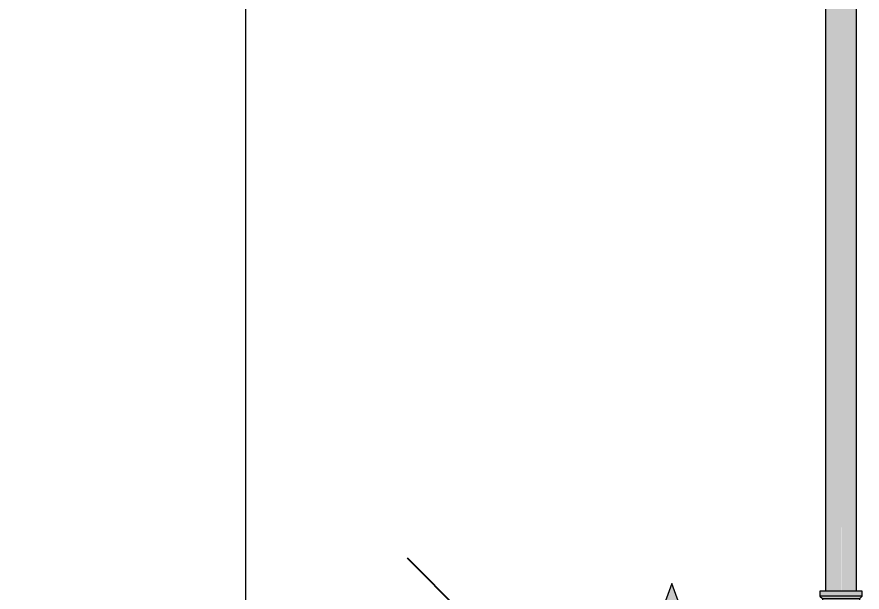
# Model space of a CAD drawing. Header units: metres. Extents: x 147 to 427, y -16 to 162.
# Drawn here: x 393.463 to 394.145, y 1.252 to 1.716 of the extents above; entities that cross this region are included whole.
import ezdxf

# ---------------------------------------------------------------- set-up
doc = ezdxf.new("R2010")
doc.units = ezdxf.units.M
for name, color, linetype, lineweight in [('A-ANNO-DIMS', 7, 'Continuous', 5), ('A-ANNO-DIMS-50', 7, 'Continuous', 5), ('P-PIPE', 7, 'Continuous', 5), ('P-PIPE-IDEN', 7, 'Continuous', 5)]:
    doc.layers.add(name, color=color, linetype=linetype, lineweight=lineweight)
doc.styles.add('Century Gothic_1', font='GOTHIC.TTF', dxfattribs={"height": 0.075})
doc.dimstyles.new('Setores_1_5', dxfattribs={"dimscale": 0.3048, "dimtxt": 0.078313, "dimasz": 0.520833, "dimexe": 0.393701, "dimexo": 0.246063, "dimgap": 0.287073, "dimtad": 1, "dimrnd": 0.01, "dimzin": 0, "dimdsep": 46, "dimtxsty": 'Century Gothic_1', "dimblk1": 'OBLIQUE', "dimblk2": 'OBLIQUE', "dimsah": 1, "dimcen": 0.09, "dimazin": 0, "dimtfac": 1, "dimtdec": 4, "dimtix": 1, "dimtmove": 0, "dimatfit": 3, "dimfxl": 1, "dimtvp": 1, "dimtolj": 1, "dimtzin": 0, "dimarcsym": 2})

# ---------------------------------------------------------------- blocks, each defined once
blk = doc.blocks.new('AN_AF_Soldavel_Adaptador Curto com Bolsa e Rosca - Standard-V264-HH')
at = {"layer": 'P-PIPE', "true_color": 0x69503c}
for points in [[(-159.0416, 1.24874), (-159.04102, 1.24874), (-159.0416, 1.25274), (-159.07502, 1.25274), (-159.07445, 1.24874), (-159.04205, 1.24874)], [(-159.06879, 1.24684), (-159.04297, 1.24684), (-159.0416, 1.24874), (-159.074, 1.24874), (-159.07217, 1.24684), (-159.06885, 1.24684)], [(-159.04297, 1.23293), (-159.04352, 1.24684), (-159.07307, 1.24684), (-159.07253, 1.23307), (-159.05796, 1.23694), (-159.04298, 1.23293)]]:
    blk.add_hatch(color=27, dxfattribs=at).paths.add_polyline_path(points)
at = {"layer": 'P-PIPE'}
for p, q in [((-159.07502, 1.25274), (-159.07502, 1.24874)), ((-159.04102, 1.25274), (-159.07502, 1.25274)), ((-159.07502, 1.24874), (-159.07307, 1.24684)), ((-159.04102, 1.24874), (-159.07502, 1.24874)), ((-159.04297, 1.24684), (-159.04102, 1.24874)), ((-159.04102, 1.24874), (-159.04102, 1.25274)), ((-159.07307, 1.24684), (-159.07307, 1.23293)), ((-159.07307, 1.24684), (-159.04297, 1.24684)), ((-159.04297, 1.23293), (-159.04297, 1.24684))]:
    blk.add_line(p, q, dxfattribs=at)
blk = doc.blocks.new('Anotacao_Tuboseta - Fluxo 1-2612753-HH')
at = {"layer": 'P-PIPE-IDEN'}
blk.add_hatch(color=256, dxfattribs=at).paths.add_polyline_path([(-153.90367, 1.608), (-154.01187, 1.608), (-153.95777, 1.75663)])
for p, q in [((-153.95777, 1.75663), (-154.01187, 1.608)), ((-153.90367, 1.608), (-153.95777, 1.75663)), ((-154.01187, 1.608), (-153.90367, 1.608))]:
    blk.add_line(p, q, dxfattribs=at)
blk = doc.blocks.new('DIMBLOCK148-HH')
at = {"layer": 'A-ANNO-DIMS-50', "lineweight": 25}
for p, q in [((393.64753, 2.1), (393.56816, 2.17937)), ((393.64753, 2.1), (393.72691, 2.02062)), ((393.64753, 0), (393.56816, 0.07938)), ((393.64753, 0), (393.72691, -0.07938))]:
    blk.add_line(p, q, dxfattribs=at)
at = {"layer": 'A-ANNO-DIMS-50'}
for p, q in [((393.64753, 2.1), (393.52753, 2.1)), ((393.64753, 0), (393.64753, 2.1)), ((393.64753, 2.1), (394.05258, 2.1)), ((393.64753, 0), (393.61028, 0)), ((393.64753, 0), (393.76753, 0))]:
    blk.add_line(p, q, dxfattribs=at)
at = {"layer": 'A-ANNO-DIMS-50', "color": 0, "insert": (393.4639, 0.88467), "char_height": 0.075, "width": 0.3967839, "attachment_point": 1, "rotation": 90, "line_spacing_factor": 0.984502, "style": 'Century Gothic_1'}
blk.add_mtext('2,10 m', dxfattribs=at)
blk = doc.blocks.new('_Oblique')
at = {"color": 0, "linetype": 'ByBlock', "lineweight": -2}
blk.add_line((-0.5, -0.5), (0.5, 0.5), dxfattribs=at)
blk = doc.blocks.new('DIMBLOCK149-HH')
at = {"layer": 'A-ANNO-DIMS-50', "lineweight": 25}
for p, q in [((393.85719, 1.2), (393.77782, 1.27937)), ((393.85719, 1.2), (393.93657, 1.12062)), ((393.85719, 0), (393.77782, 0.07938)), ((393.85719, 0), (393.93657, -0.07938))]:
    blk.add_line(p, q, dxfattribs=at)
at = {"layer": 'A-ANNO-DIMS-50'}
for p, q in [((393.85719, 1.2), (393.73719, 1.2)), ((393.85719, 0), (393.85719, 1.2)), ((393.85719, 1.2), (394.01508, 1.2)), ((393.85719, 0), (393.81994, 0)), ((393.85719, 0), (393.97719, 0))]:
    blk.add_line(p, q, dxfattribs=at)
at = {"layer": 'A-ANNO-DIMS-50', "color": 0, "insert": (393.67356, 0.43467), "char_height": 0.075, "width": 0.3967839, "attachment_point": 1, "rotation": 90, "line_spacing_factor": 0.984502, "style": 'Century Gothic_1'}
blk.add_mtext('1,20 m', dxfattribs=at)

msp = doc.modelspace()

# ---------------------------------------------------------------- hatches: boundary and pattern name
at = {"layer": 'P-PIPE', "true_color": 0x00ffff}
for points in [[(394.11508, 1.25274), (394.12758, 1.25274), (394.12736, 2.02821), (394.1245, 2.02865), (394.12418, 2.03802), (394.11508, 2.03802), (394.11508, 1.25592)], [(394.14008, 1.25274), (394.13958, 2.03802), (394.13054, 2.03802), (394.13017, 2.02821), (394.12758, 2.02821), (394.1277, 1.25274), (394.14006, 1.25274)]]:
    msp.add_hatch(color=4, dxfattribs=at).paths.add_polyline_path(points)

# ---------------------------------------------------------------- linework, layer by layer
at = {"layer": 'P-PIPE'}
for p, q in [((394.11508, 2.03802), (394.11508, 1.25274)), ((394.14008, 1.25274), (394.14008, 2.03802))]:
    msp.add_line(p, q, dxfattribs=at)

# ---------------------------------------------------------------- block references
msp.add_blockref('AN_AF_Soldavel_Adaptador Curto com Bolsa e Rosca - Standard-V264-HH', (553.1856, 0), dxfattribs=at)
at = {"layer": 'P-PIPE-IDEN'}
msp.add_blockref('Anotacao_Tuboseta - Fluxo 1-2612753-HH', (547.9488, -0.49769), dxfattribs=at)

# ---------------------------------------------------------------- dimensions: what is measured, and where the dimension line sits
at = {"layer": 'A-ANNO-DIMS'}
for base, p1, p2, override, picture, middle in [((393.64753, 2.1), (393.53528, 0), (394.12758, 2.1), {"dimpost": '<>', "dimfxl": 2.181929}, 'DIMBLOCK148-HH', (393.52065, 1.05)), ((393.85719, 1.2), (393.74494, 0), (394.09008, 1.2), {"dimpost": '<>', "dimfxl": 1.248646}, 'DIMBLOCK149-HH', (393.73031, 0.6))]:
    dim = msp.add_linear_dim(base=base, p1=p1, p2=p2, angle=90, dimstyle='Setores_1_5', override=override, dxfattribs=at)
    dim.commit()
    dim.dimension.update_dxf_attribs({"geometry": picture, "text_midpoint": middle})

doc.saveas('drawing.dxf')
